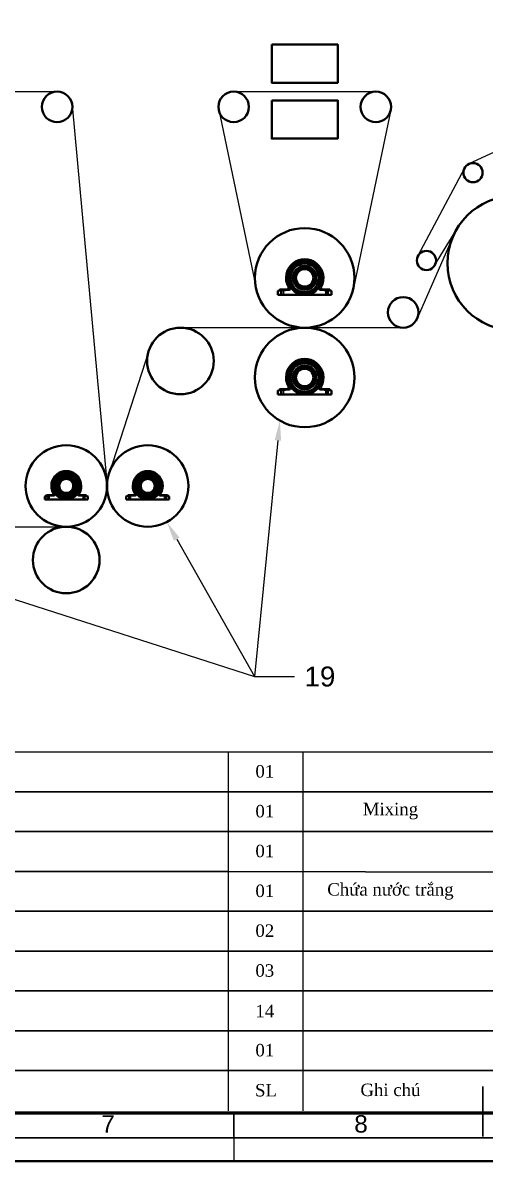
# Model space of a CAD drawing. Header units: millimetres. Extents: x 46 to 1471, y 49 to 643.
# Drawn here: x 379.4 to 472.3, y 49.3 to 278 of the extents above; entities that cross this region are included whole.
import ezdxf
from ezdxf import colors
from ezdxf.entities.mleader import LeaderData, LeaderLine
from ezdxf.enums import TextEntityAlignment as Align
from ezdxf.math import Vec2, Vec3

# ---------------------------------------------------------------- set-up
doc = ezdxf.new("R2010")
doc.units = ezdxf.units.MM
doc.linetypes.add('ACAD_ISO02W100', pattern=[15, 12, -3])
doc.linetypes.add('ACAD_ISO04W100', pattern=[30, 24, -3, 0, -3])
doc.layers.get('0').update_dxf_attribs({"lineweight": 50})
for name, color, linetype, lineweight in [('11', 7, 'Continuous', 70), ('chu', 7, 'Continuous', 25), ('Lien_Dam', 7, 'Continuous', 30), ('NET MANH', 7, 'Continuous', 35), ('netdam', 7, 'Continuous', 50), ('netdut', 5, 'ACAD_ISO02W100', 25), ('netmanh', 1, 'Continuous', 25), ('truc', 3, 'ACAD_ISO04W100', 25)]:
    doc.layers.add(name, color=color, linetype=linetype, lineweight=lineweight)
doc.styles.get("Standard").update_dxf_attribs({"font": 'arial.ttf'})
doc.styles.add('VnArialH', font='VHARIAL.TTF', dxfattribs={"width": 0.8, "oblique": 15, "height": 5})

# ---------------------------------------------------------------- blocks, each defined once
blk = doc.blocks.new('*U211')
at = {"layer": 'netdam'}
for radius in [0.234, 0.126]:
    blk.add_circle((0, 0), radius, dxfattribs=at)
blk = doc.blocks.new('*U212')
at = {"layer": 'netdam', "color": 0, "linetype": 'ByBlock', "lineweight": -2, "transparency": 16777216}
blk.add_blockref('*U211', (68.69, 19.24), dxfattribs=at)
for p, rotation in [((71.84, 19.24), 300.0000000000001), ((67.12, 16.51), 60.00000000000001), ((73.42, 16.51), 240), ((68.69, 13.78), 120), ((71.84, 13.78), 180)]:
    blk.add_blockref('*U211', p, dxfattribs=dict(at, rotation=rotation))
blk = doc.blocks.new('*U209')
at = {"layer": 'netdam'}
blk.add_circle((0, 0), 0.045, dxfattribs=at)
at = {"layer": 'netmanh'}
blk.add_arc((0, 0), 0.054, 278.5447, 194.5447, dxfattribs=at)
at = {"layer": 'truc'}
blk.add_line((0, 0.05), (0, -0.05), dxfattribs=at)
blk = doc.blocks.new('*U210')
at = {"layer": 'truc', "color": 0, "linetype": 'ByBlock', "lineweight": -2, "transparency": 16777216}
blk.add_blockref('*U209', (237.22, 91.65), dxfattribs=at)
for p, rotation in [((235.53, 90.67), 59.99999999999999), ((238.9, 90.67), 300.0000000000001), ((235.53, 88.73), 120), ((237.22, 87.76), 180), ((238.9, 88.73), 240)]:
    blk.add_blockref('*U209', p, dxfattribs=dict(at, rotation=rotation))
blk = doc.blocks.new('*U215')
at = {"layer": 'netdam'}
for radius in [0.234, 0.126]:
    blk.add_circle((0, 0), radius, dxfattribs=at)
blk = doc.blocks.new('*U216')
at = {"layer": 'netdam', "color": 0, "linetype": 'ByBlock', "lineweight": -2, "transparency": 16777216}
blk.add_blockref('*U215', (68.69, 19.24), dxfattribs=at)
for p, rotation in [((71.84, 19.24), 300.0000000000001), ((67.12, 16.51), 60.00000000000001), ((73.42, 16.51), 240), ((68.69, 13.78), 120), ((71.84, 13.78), 180)]:
    blk.add_blockref('*U215', p, dxfattribs=dict(at, rotation=rotation))
blk = doc.blocks.new('*U213')
at = {"layer": 'netdam'}
blk.add_circle((0, 0), 0.045, dxfattribs=at)
at = {"layer": 'netmanh'}
blk.add_arc((0, 0), 0.054, 278.5447, 194.5447, dxfattribs=at)
at = {"layer": 'truc'}
blk.add_line((0, 0.05), (0, -0.05), dxfattribs=at)
blk = doc.blocks.new('*U214')
at = {"layer": 'truc', "color": 0, "linetype": 'ByBlock', "lineweight": -2, "transparency": 16777216}
blk.add_blockref('*U213', (237.22, 91.65), dxfattribs=at)
for p, rotation in [((235.53, 90.67), 59.99999999999999), ((238.9, 90.67), 300.0000000000001), ((235.53, 88.73), 120), ((237.22, 87.76), 180), ((238.9, 88.73), 240)]:
    blk.add_blockref('*U213', p, dxfattribs=dict(at, rotation=rotation))
blk = doc.blocks.new('*U219')
at = {"layer": 'netdam'}
for radius in [0.187, 0.101]:
    blk.add_circle((0, 0), radius, dxfattribs=at)
blk = doc.blocks.new('*U220')
at = {"layer": 'netdam', "color": 0, "linetype": 'ByBlock', "lineweight": -2, "transparency": 16777216}
blk.add_blockref('*U219', (54.95, 15.39), dxfattribs=at)
for p, rotation in [((57.47, 15.39), 300.0000000000001), ((53.69, 13.21), 60.00000000000001), ((58.73, 13.21), 240), ((54.95, 11.02), 120), ((57.47, 11.02), 180)]:
    blk.add_blockref('*U219', p, dxfattribs=dict(at, rotation=rotation))
blk = doc.blocks.new('*U217')
at = {"layer": 'netdam'}
blk.add_circle((0, 0), 0.036, dxfattribs=at)
at = {"layer": 'netmanh'}
blk.add_arc((0, 0), 0.0432, 278.5447, 194.5447, dxfattribs=at)
at = {"layer": 'truc'}
blk.add_line((0, 0.04), (0, -0.04), dxfattribs=at)
blk = doc.blocks.new('*U218')
at = {"layer": 'truc', "color": 0, "linetype": 'ByBlock', "lineweight": -2, "transparency": 16777216}
blk.add_blockref('*U217', (189.77, 73.32), dxfattribs=at)
for p, rotation in [((188.43, 72.54), 59.99999999999999), ((188.43, 70.98), 120), ((191.12, 72.54), 299.9999999999999), ((191.12, 70.98), 240), ((189.77, 70.21), 180)]:
    blk.add_blockref('*U217', p, dxfattribs=dict(at, rotation=rotation))
blk = doc.blocks.new('*U223')
at = {"layer": 'netdam'}
for radius in [0.187, 0.101]:
    blk.add_circle((0, 0), radius, dxfattribs=at)
blk = doc.blocks.new('*U224')
at = {"layer": 'netdam', "color": 0, "linetype": 'ByBlock', "lineweight": -2, "transparency": 16777216}
blk.add_blockref('*U223', (54.95, 15.39), dxfattribs=at)
for p, rotation in [((57.47, 15.39), 300.0000000000001), ((53.69, 13.21), 60.00000000000001), ((58.73, 13.21), 240), ((54.95, 11.02), 120), ((57.47, 11.02), 180)]:
    blk.add_blockref('*U223', p, dxfattribs=dict(at, rotation=rotation))
blk = doc.blocks.new('*U221')
at = {"layer": 'netdam'}
blk.add_circle((0, 0), 0.036, dxfattribs=at)
at = {"layer": 'netmanh'}
blk.add_arc((0, 0), 0.0432, 278.5447, 194.5447, dxfattribs=at)
at = {"layer": 'truc'}
blk.add_line((0, 0.04), (0, -0.04), dxfattribs=at)
blk = doc.blocks.new('*U222')
at = {"layer": 'truc', "color": 0, "linetype": 'ByBlock', "lineweight": -2, "transparency": 16777216}
blk.add_blockref('*U221', (189.77, 73.32), dxfattribs=at)
for p, rotation in [((188.43, 72.54), 59.99999999999999), ((188.43, 70.98), 120), ((191.12, 72.54), 299.9999999999999), ((191.12, 70.98), 240), ((189.77, 70.21), 180)]:
    blk.add_blockref('*U221', p, dxfattribs=dict(at, rotation=rotation))

msp = doc.modelspace()

# ---------------------------------------------------------------- linework, layer by layer
msp.add_line((46.27, 49.31), (887.27, 49.31))
at = {"layer": '11'}
msp.add_lwpolyline([(66.27, 633.31), (877.31, 633.31), (877.31, 58.98), (66.27, 58.98)], close=True, dxfattribs=at)
at = {"layer": 'chu'}
msp.add_line((421.77, 54.31), (421.77, 49.31), dxfattribs=at)
at = {"layer": 'Lien_Dam'}
for p, q in [((357.7, 264.13), (386.26, 264.13)), ((421.73, 264.13), (450.3, 264.13)), ((499.41, 263.84), (469, 249.61)), ((389.31, 261.34), (396.25, 185.68)), ((418.73, 260.44), (426.23, 224.67)), ((453.3, 260.44), (445.8, 224.67)), ((468.04, 248.62), (458.75, 231.12)), ((462.11, 229.21), (466.76, 236.86)), ((465.81, 235.08), (458.6, 218.56)), ((455.79, 216.72), (411.04, 216.72)), ((404.68, 212.1), (396.69, 187.46)), ((355.86, 176.75), (388.1, 176.75)), ((105.65, 131.52), (475.68, 131.52)), ((420.68, 59.44), (420.68, 131.52)), ((435.68, 59.44), (435.68, 131.52))]:
    msp.add_line(p, q, dxfattribs=at)
at = {"layer": 'NET MANH'}
for p, q in [((290.74, 123.52), (475.68, 123.52)), ((290.74, 115.52), (475.68, 115.52)), ((290.74, 107.52), (420.68, 107.52)), ((475.75, 107.39), (420.68, 107.52)), ((290.74, 99.52), (475.68, 99.52)), ((290.74, 91.52), (475.68, 91.52)), ((290.74, 83.52), (475.68, 83.52)), ((290.74, 75.52), (475.68, 75.52)), ((290.74, 67.52), (475.68, 67.52)), ((471.77, 64.31), (471.77, 54.31)), ((421.77, 59.31), (421.77, 54.31)), ((471.77, 59.31), (471.77, 54.31))]:
    msp.add_line(p, q, dxfattribs=at)
msp.add_lwpolyline([(61.27, 638.31), (882.31, 638.31), (882.31, 53.98), (61.27, 53.98)], close=True, dxfattribs=at)
at = {"layer": 'netdam'}
for p, q in [((430.7, 224.12), (432.88, 224.33)), ((430.97, 224.29), (430.97, 224.23)), ((431.06, 224.38), (432.82, 224.38)), ((441.33, 224.12), (439.15, 224.33)), ((440.96, 224.38), (439.21, 224.38)), ((441.05, 224.29), (441.05, 224.23)), ((430.61, 223.3), (430.61, 224.03)), ((436.01, 223.3), (430.61, 223.3)), ((435.65, 223.34), (435.65, 223.48)), ((436.01, 223.3), (441.41, 223.3)), ((436.37, 223.34), (436.37, 223.48)), ((441.41, 223.3), (441.41, 224.03)), ((430.61, 203.3), (430.61, 204.03)), ((430.7, 204.12), (432.88, 204.33)), ((430.97, 204.29), (430.97, 204.23)), ((431.06, 204.38), (432.82, 204.38)), ((441.33, 204.12), (439.15, 204.33)), ((440.96, 204.38), (439.21, 204.38)), ((441.05, 204.29), (441.05, 204.23)), ((441.41, 203.3), (441.41, 204.03)), ((436.01, 203.3), (430.61, 203.3)), ((435.65, 203.34), (435.65, 203.48)), ((436.01, 203.3), (441.41, 203.3)), ((436.37, 203.34), (436.37, 203.48)), ((383.85, 182.85), (385.6, 183.02)), ((384.07, 182.99), (384.07, 182.94)), ((384.14, 183.06), (385.54, 183.06)), ((392.36, 182.85), (390.61, 183.02)), ((392.06, 183.06), (390.66, 183.06)), ((392.13, 182.99), (392.13, 182.94)), ((400.22, 182.85), (401.97, 183.02)), ((400.44, 182.99), (400.44, 182.94)), ((400.51, 183.06), (401.91, 183.06)), ((408.73, 182.85), (406.98, 183.02)), ((408.43, 183.06), (407.03, 183.06)), ((408.5, 182.99), (408.5, 182.94)), ((383.78, 182.2), (383.78, 182.78)), ((388.1, 182.2), (383.78, 182.2)), ((387.81, 182.23), (387.81, 182.34)), ((388.1, 182.2), (392.42, 182.2)), ((388.39, 182.23), (388.39, 182.34)), ((392.42, 182.2), (392.42, 182.78)), ((400.15, 182.2), (400.15, 182.78)), ((404.47, 182.2), (400.15, 182.2)), ((404.18, 182.23), (404.18, 182.34)), ((404.47, 182.2), (408.79, 182.2)), ((404.76, 182.23), (404.76, 182.34)), ((408.79, 182.2), (408.79, 182.78))]:
    msp.add_line(p, q, dxfattribs=at)
for points in [[(429.37, 273.58), (442.66, 273.58), (442.66, 265.9), (429.37, 265.9)], [(429.37, 262.35), (442.66, 262.35), (442.66, 254.68), (429.37, 254.68)]]:
    msp.add_lwpolyline(points, close=True, dxfattribs=at)
for centre, radius in [((386.26, 261.06), 3.07), ((421.73, 261.06), 3.07), ((450.3, 261.06), 3.07), ((469.82, 247.85), 1.93), ((478.19, 229.67), 13.5), ((436.01, 226.72), 10), ((460.46, 230.21), 1.93), ((436.01, 226.72), 2.88), ((436.01, 226.72), 2.39), ((436.01, 226.72), 2.12), ((436.01, 226.72), 1.76), ((436.01, 223.57), 0.142), ((455.79, 219.79), 3.07), ((411.04, 210.03), 6.69), ((436.01, 206.72), 10), ((436.01, 206.72), 2.88), ((436.01, 206.72), 2.39), ((436.01, 206.72), 2.12), ((436.01, 206.72), 1.76), ((436.01, 203.57), 0.142), ((388.1, 184.93), 8.18), ((404.47, 184.93), 8.18), ((388.1, 184.93), 2.3), ((388.1, 184.93), 1.92), ((388.1, 184.93), 1.7), ((388.1, 184.93), 1.41), ((404.47, 184.93), 2.3), ((404.47, 184.93), 1.92), ((404.47, 184.93), 1.7), ((404.47, 184.93), 1.41), ((388.1, 182.41), 0.114), ((404.47, 182.41), 0.114), ((388.1, 170.06), 6.69)]:
    msp.add_circle(centre, radius, dxfattribs=at)
for centre, radius, start, end in [((436.01, 226.72), 3.74, 331.1541, 208.8459), ((436.01, 226.72), 3.4, 276.0757, 263.9243), ((430.7, 224.03), 0.09, 96, 180), ((430.88, 224.23), 0.09, 276, 0), ((431.06, 224.29), 0.09, 90, 180), ((432.42, 224.74), 0.36, 270, 28.8459), ((432.82, 224.74), 0.36, 270, 31.7569), ((432.85, 224.69), 0.36, 275.455, 32.7308), ((439.18, 224.69), 0.36, 147.2692, 264.545), ((439.21, 224.74), 0.36, 148.2431, 270), ((439.61, 224.74), 0.36, 151.1541, 270), ((440.96, 224.29), 0.09, 0, 90), ((441.14, 224.23), 0.09, 180, 264), ((441.32, 224.03), 0.09, 0, 84), ((436.01, 223.48), 0.36, 0, 180), ((436.01, 206.72), 3.74, 331.1541, 208.8459), ((436.01, 206.72), 3.4, 276.0757, 263.9243), ((430.7, 204.03), 0.09, 96, 180), ((430.88, 204.23), 0.09, 276, 0), ((431.06, 204.29), 0.09, 90, 180), ((432.42, 204.74), 0.36, 270, 28.8459), ((432.82, 204.74), 0.36, 270, 31.7569), ((432.85, 204.69), 0.36, 275.455, 32.7308), ((436.01, 203.48), 0.36, 0, 180), ((439.18, 204.69), 0.36, 147.2692, 264.545), ((439.21, 204.74), 0.36, 148.2431, 270), ((439.61, 204.74), 0.36, 151.1541, 270), ((440.96, 204.29), 0.09, 0, 90), ((441.14, 204.23), 0.09, 180, 264), ((441.32, 204.03), 0.09, 0, 84), ((388.1, 184.93), 3, 331.1541, 208.8459), ((388.1, 184.93), 2.72, 276.0757, 263.9243), ((404.47, 184.93), 3, 331.1541, 208.8459), ((404.47, 184.93), 2.72, 276.0757, 263.9243), ((384, 182.94), 0.072, 276, 0), ((384.14, 182.99), 0.072, 90, 180), ((385.23, 183.35), 0.288, 270, 28.8459), ((385.54, 183.35), 0.288, 270, 31.7569), ((385.57, 183.31), 0.288, 275.455, 32.7308), ((390.63, 183.31), 0.288, 147.2692, 264.545), ((390.66, 183.35), 0.288, 148.2431, 270), ((390.98, 183.35), 0.288, 151.1541, 270), ((392.06, 182.99), 0.072, 0, 90), ((392.21, 182.94), 0.072, 180, 264), ((400.37, 182.94), 0.072, 276, 0), ((400.51, 182.99), 0.072, 90, 180), ((401.6, 183.35), 0.288, 270, 28.8459), ((401.91, 183.35), 0.288, 270, 31.7569), ((401.94, 183.31), 0.288, 275.455, 32.7308), ((407, 183.31), 0.288, 147.2692, 264.545), ((407.03, 183.35), 0.288, 148.2431, 270), ((407.35, 183.35), 0.288, 151.1541, 270), ((408.43, 182.99), 0.072, 0, 90), ((408.57, 182.94), 0.072, 180, 264), ((383.85, 182.78), 0.072, 96, 180), ((388.1, 182.34), 0.288, 0, 180), ((392.35, 182.78), 0.072, 0, 84), ((400.22, 182.78), 0.072, 96, 180), ((404.47, 182.34), 0.288, 0, 180), ((408.72, 182.78), 0.072, 0, 84)]:
    msp.add_arc(centre, radius, start, end, dxfattribs=at)
at = {"layer": 'netdut'}
for p, q in [((431.06, 224.35), (431.06, 224.38)), ((431.51, 224.35), (431.06, 224.35)), ((431.24, 223.3), (431.24, 224.35)), ((431.51, 223.3), (431.51, 224.35)), ((431.51, 224.35), (431.96, 224.35)), ((431.78, 223.3), (431.78, 224.35)), ((431.96, 224.35), (431.96, 224.38)), ((440.06, 224.35), (440.06, 224.38)), ((440.51, 224.35), (440.06, 224.35)), ((440.24, 223.3), (440.24, 224.35)), ((440.51, 223.3), (440.51, 224.35)), ((440.51, 224.35), (440.96, 224.35)), ((440.78, 223.3), (440.78, 224.35)), ((440.96, 224.35), (440.96, 224.38)), ((431.06, 204.35), (431.06, 204.38)), ((431.51, 204.35), (431.06, 204.35)), ((431.24, 203.3), (431.24, 204.35)), ((431.51, 203.3), (431.51, 204.35)), ((431.51, 204.35), (431.96, 204.35)), ((431.78, 203.3), (431.78, 204.35)), ((431.96, 204.35), (431.96, 204.38)), ((440.06, 204.35), (440.06, 204.38)), ((440.51, 204.35), (440.06, 204.35)), ((440.24, 203.3), (440.24, 204.35)), ((440.51, 203.3), (440.51, 204.35)), ((440.51, 204.35), (440.96, 204.35)), ((440.78, 203.3), (440.78, 204.35)), ((440.96, 204.35), (440.96, 204.38)), ((384.14, 183.03), (384.14, 183.06)), ((384.5, 183.03), (384.14, 183.03)), ((384.29, 182.2), (384.29, 183.03)), ((384.5, 182.2), (384.5, 183.03)), ((384.5, 183.03), (384.86, 183.03)), ((384.72, 182.2), (384.72, 183.03)), ((384.86, 183.03), (384.86, 183.06)), ((391.34, 183.03), (391.34, 183.06)), ((391.7, 183.03), (391.34, 183.03)), ((391.49, 182.2), (391.49, 183.03)), ((391.7, 182.2), (391.7, 183.03)), ((391.7, 183.03), (392.06, 183.03)), ((391.92, 182.2), (391.92, 183.03)), ((392.06, 183.03), (392.06, 183.06)), ((400.51, 183.03), (400.51, 183.06)), ((400.87, 183.03), (400.51, 183.03)), ((400.65, 182.2), (400.65, 183.03)), ((400.87, 182.2), (400.87, 183.03)), ((400.87, 183.03), (401.23, 183.03)), ((401.09, 182.2), (401.09, 183.03)), ((401.23, 183.03), (401.23, 183.06)), ((407.71, 183.03), (407.71, 183.06)), ((408.07, 183.03), (407.71, 183.03)), ((407.85, 182.2), (407.85, 183.03)), ((408.07, 182.2), (408.07, 183.03)), ((408.07, 183.03), (408.43, 183.03)), ((408.29, 182.2), (408.29, 183.03)), ((408.43, 183.03), (408.43, 183.06))]:
    msp.add_line(p, q, dxfattribs=at)
at = {"layer": 'netmanh'}
for centre, radius in [((436.01, 223.57), 0.18), ((436.01, 203.57), 0.18), ((388.1, 182.41), 0.144), ((404.47, 182.41), 0.144)]:
    msp.add_arc(centre, radius, 255, 215, dxfattribs=at)
at = {"layer": 'truc'}
for centre, radius in [((436.01, 226.72), 3.15), ((436.01, 226.72), 1.94), ((436.01, 206.72), 3.15), ((436.01, 206.72), 1.94), ((388.1, 184.93), 2.52), ((388.1, 184.93), 1.56), ((404.47, 184.93), 2.52), ((404.47, 184.93), 1.56)]:
    msp.add_circle(centre, radius, dxfattribs=at)

# ---------------------------------------------------------------- block references
at = {"layer": 'netdam'}
for name, p in [('*U212', (365.75, 210.22)), ('*U216', (365.75, 190.22)), ('*U224', (331.89, 171.73)), ('*U220', (348.26, 171.73))]:
    msp.add_blockref(name, p, dxfattribs=at)
at = {"layer": 'truc'}
for name, p in [('*U210', (198.8, 137.02)), ('*U214', (198.8, 117.02)), ('*U222', (198.33, 113.17)), ('*U218', (214.7, 113.17))]:
    msp.add_blockref(name, p, dxfattribs=at)

# ---------------------------------------------------------------- texts
at = {"style": 'VnArialH'}
for s, p in [('7', (396.49, 56.81)), ('8', (447.32, 56.81))]:
    msp.add_text(s, height=3.5, dxfattribs=at).set_placement(p, align=Align.MIDDLE)
at = {"layer": 'chu', "char_height": 2.5, "attachment_point": 5}
for s, width, insert in [('{\\fTimes New Roman|b0|i0|c0|p18;01}', 8.1609, (427.99, 127.6)), ('{\\fTimes New Roman|b0|i0|c0|p18;Mixing}', 35, (453.23, 119.63)), ('{\\fTimes New Roman|b0|i0|c0|p18;01}', 8.1609, (427.99, 119.6)), ('{\\fTimes New Roman|b0|i0|c0|p18;01}', 8.1609, (427.99, 111.6)), ('{\\fTimes New Roman|b0|i0|c0|p18;Chứa nước trắng}', 35, (453.23, 103.5)), ('{\\fTimes New Roman|b0|i0|c0|p18;01}', 8.1609, (427.99, 103.6)), ('{\\fTimes New Roman|b0|i0|c0|p18;02}', 8.1609, (427.99, 95.6)), ('{\\fTimes New Roman|b0|i0|c0|p18;03}', 8.1609, (427.99, 87.6)), ('{\\fTimes New Roman|b0|i0|c0|p18;14}', 8.1609, (427.99, 79.48)), ('{\\fTimes New Roman|b0|i0|c0|p18;01}', 8.1609, (427.99, 71.6)), ('{\\fTimes New Roman|b0|i0|c0|p18;SL}', 15, (428.23, 63.56)), ('{\\fTimes New Roman|b0|i0|c0|p18;Ghi chú}', 35, (453.23, 63.63))]:
    msp.add_mtext_dynamic_manual_height_columns(s, width=width, gutter_width=12.5, heights=[0], dxfattribs=dict(at, insert=insert))

# ---------------------------------------------------------------- leaders
at = {"layer": 'chu'}
ml = msp.add_multileader_mtext('Standard', dxfattribs=at)
ml.set_content('19', color=256)
ml.set_leader_properties()
ml.build(insert=Vec2(0, 0))
ctx = ml.context
ctx.base_point, ctx.plane_origin = Vec3(433.95, 146.63), Vec3(436.01, 196.72)
notes = []
notes.append((ctx, [(0, (1, 1, 0), (425.95, 146.63), (1, 0), 8, [(0, [(431.01, 198.06)], 0, [])])]))
ctx.mtext.insert, ctx.mtext.flow_direction = Vec3(435.95, 148.66), 5
ml = msp.add_multileader_mtext('Standard', dxfattribs=at)
ml.set_content('19', color=256)
ml.set_leader_properties()
ml.build(insert=Vec2(0, 0))
ctx = ml.context
ctx.base_point, ctx.plane_origin = Vec3(433.95, 146.63), Vec3(413.31, 176.37)
notes.append((ctx, [(0, (1, 1, 0), (425.95, 146.63), (1, 0), 8, [(0, [(408.31, 177.71)], 0, [])])]))
ctx.mtext.insert, ctx.mtext.flow_direction = Vec3(435.95, 148.66), 5
ml = msp.add_multileader_mtext('Standard', dxfattribs=at)
ml.set_content('19', color=256)
ml.set_leader_properties()
ml.build(insert=Vec2(0, 0))
ctx = ml.context
ctx.base_point, ctx.plane_origin = Vec3(433.95, 146.63), Vec3(366.91, 165.86)
notes.append((ctx, [(0, (1, 1, 0), (425.95, 146.63), (1, 0), 8, [(0, [(361.91, 167.2)], 0, [])])]))
ctx.mtext.insert, ctx.mtext.flow_direction = Vec3(435.95, 148.66), 5
for ctx, leaders in notes:
    for number, flags, end, landing, length, lines in leaders:
        leader = LeaderData()
        leader.index, (leader.has_last_leader_line, leader.has_dogleg_vector, leader.attachment_direction) = number, flags
        leader.last_leader_point, leader.dogleg_vector, leader.dogleg_length = Vec3(end), Vec3(landing), length
        for number, points, colour, breaks in lines:
            line = LeaderLine()
            line.index, line.vertices, line.color, line.breaks = number, Vec3.list(points), colors.encode_raw_color(colour), breaks
            leader.lines.append(line)
        ctx.leaders.append(leader)

doc.saveas('drawing.dxf')
